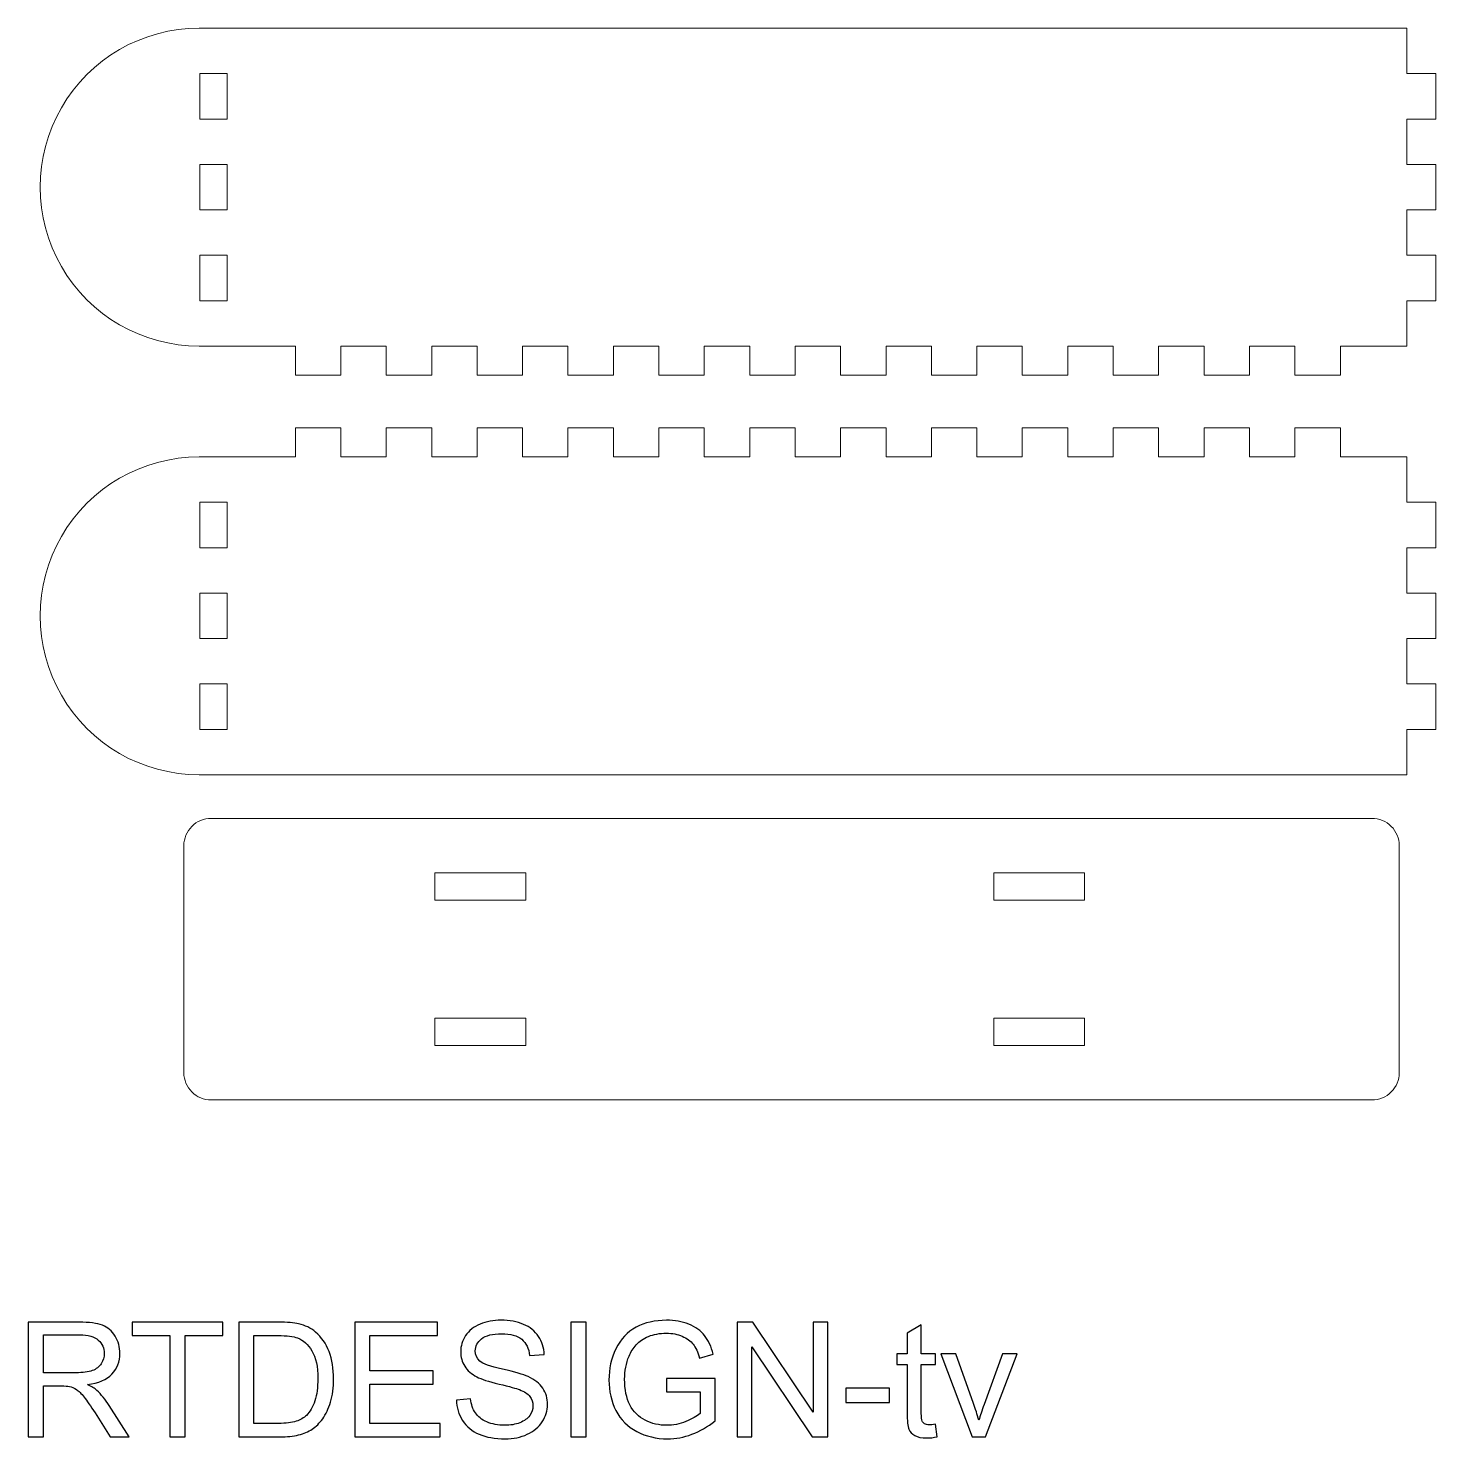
# Model space of a CAD drawing. Header units: millimetres. Extents: x -178 to 178, y -197 to 165.
# Drawn here: x 23.2 to 178.1, y -193.9 to -38.6 of the extents above; entities that cross this region are included whole.
import ezdxf

# ---------------------------------------------------------------- set-up
doc = ezdxf.new("R2010")
doc.units = ezdxf.units.MM
doc.header["$MEASUREMENT"] = 0
doc.layers.add('Calque_par_d_faut', color=7, linetype='Continuous')
doc.layers.add('Plan 1', color=7, linetype='Continuous')

msp = doc.modelspace()

# ---------------------------------------------------------------- linework, layer by layer
at = {"layer": 'Calque_par_d_faut', "color": 1, "lineweight": 9}
for points, knots in [([(42.0455, -38.5772), (35.7934, -38.5772), (30.0162, -41.9126), (26.8901, -47.3272), (26.8901, -47.3272), (23.764, -52.7417), (23.764, -59.4126), (26.8901, -64.8272), (26.8901, -64.8272), (30.0162, -70.2417), (35.7934, -73.5772), (42.0455, -73.5772)], [0, 0, 0, 0, 0.25, 0.25, 0.25, 0.25, 0.5, 0.5, 0.5, 0.5, 1, 1, 1, 1]), ([(42.0455, -38.5772), (42.0455, -38.5772), (174.9455, -38.5772), (174.9455, -38.5772), (174.9455, -38.5772), (174.9455, -38.5772), (174.9455, -43.5772), (174.9455, -43.5772), (174.9455, -43.5772), (174.9455, -43.5772), (178.1455, -43.5772), (178.1455, -43.5772), (178.1455, -43.5772), (178.1455, -43.5772), (178.1455, -48.5772), (178.1455, -48.5772), (178.1455, -48.5772), (178.1455, -48.5772), (174.9455, -48.5772), (174.9455, -48.5772), (174.9455, -48.5772), (174.9455, -48.5772), (174.9455, -53.5772), (174.9455, -53.5772), (174.9455, -53.5772), (174.9455, -53.5772), (178.1455, -53.5772), (178.1455, -53.5772), (178.1455, -53.5772), (178.1455, -53.5772), (178.1455, -58.5772), (178.1455, -58.5772), (178.1455, -58.5772), (178.1455, -58.5772), (174.9455, -58.5772), (174.9455, -58.5772), (174.9455, -58.5772), (174.9455, -58.5772), (174.9455, -63.5772), (174.9455, -63.5772), (174.9455, -63.5772), (174.9455, -63.5772), (178.1455, -63.5772), (178.1455, -63.5772), (178.1455, -63.5772), (178.1455, -63.5772), (178.1455, -68.5772), (178.1455, -68.5772), (178.1455, -68.5772), (178.1455, -68.5772), (174.9455, -68.5772), (174.9455, -68.5772), (174.9455, -68.5772), (174.9455, -68.5772), (174.9455, -73.5772), (174.9455, -73.5772), (174.9455, -73.5772), (174.9455, -73.5772), (167.6455, -73.5772), (167.6455, -73.5772), (167.6455, -73.5772), (167.6455, -73.5772), (167.6455, -76.7772), (167.6455, -76.7772), (167.6455, -76.7772), (167.6455, -76.7772), (162.6455, -76.7772), (162.6455, -76.7772), (162.6455, -76.7772), (162.6455, -76.7772), (162.6455, -73.5772), (162.6455, -73.5772), (162.6455, -73.5772), (162.6455, -73.5772), (157.6455, -73.5772), (157.6455, -73.5772), (157.6455, -73.5772), (157.6455, -73.5772), (157.6455, -76.7772), (157.6455, -76.7772), (157.6455, -76.7772), (157.6455, -76.7772), (152.6455, -76.7772), (152.6455, -76.7772), (152.6455, -76.7772), (152.6455, -76.7772), (152.6455, -73.5772), (152.6455, -73.5772), (152.6455, -73.5772), (152.6455, -73.5772), (147.6455, -73.5772), (147.6455, -73.5772), (147.6455, -73.5772), (147.6455, -73.5772), (147.6455, -76.7772), (147.6455, -76.7772), (147.6455, -76.7772), (147.6455, -76.7772), (142.6455, -76.7772), (142.6455, -76.7772), (142.6455, -76.7772), (142.6455, -76.7772), (142.6455, -73.5772), (142.6455, -73.5772), (142.6455, -73.5772), (142.6455, -73.5772), (137.6455, -73.5772), (137.6455, -73.5772), (137.6455, -73.5772), (137.6455, -73.5772), (137.6455, -76.7772), (137.6455, -76.7772), (137.6455, -76.7772), (137.6455, -76.7772), (132.6455, -76.7772), (132.6455, -76.7772), (132.6455, -76.7772), (132.6455, -76.7772), (132.6455, -73.5772), (132.6455, -73.5772), (132.6455, -73.5772), (132.6455, -73.5772), (127.6455, -73.5772), (127.6455, -73.5772), (127.6455, -73.5772), (127.6455, -73.5772), (127.6455, -76.7772), (127.6455, -76.7772), (127.6455, -76.7772), (127.6455, -76.7772), (122.6455, -76.7772), (122.6455, -76.7772), (122.6455, -76.7772), (122.6455, -76.7772), (122.6455, -73.5772), (122.6455, -73.5772), (122.6455, -73.5772), (122.6455, -73.5772), (117.6455, -73.5772), (117.6455, -73.5772), (117.6455, -73.5772), (117.6455, -73.5772), (117.6455, -76.7772), (117.6455, -76.7772), (117.6455, -76.7772), (117.6455, -76.7772), (112.6455, -76.7772), (112.6455, -76.7772), (112.6455, -76.7772), (112.6455, -76.7772), (112.6455, -73.5772), (112.6455, -73.5772), (112.6455, -73.5772), (112.6455, -73.5772), (107.6455, -73.5772), (107.6455, -73.5772), (107.6455, -73.5772), (107.6455, -73.5772), (107.6455, -76.7772), (107.6455, -76.7772), (107.6455, -76.7772), (107.6455, -76.7772), (102.6455, -76.7772), (102.6455, -76.7772), (102.6455, -76.7772), (102.6455, -76.7772), (102.6455, -73.5772), (102.6455, -73.5772), (102.6455, -73.5772), (102.6455, -73.5772), (97.6455, -73.5772), (97.6455, -73.5772), (97.6455, -73.5772), (97.6455, -73.5772), (97.6455, -76.7772), (97.6455, -76.7772), (97.6455, -76.7772), (97.6455, -76.7772), (92.6455, -76.7772), (92.6455, -76.7772), (92.6455, -76.7772), (92.6455, -76.7772), (92.6455, -73.5772), (92.6455, -73.5772), (92.6455, -73.5772), (92.6455, -73.5772), (87.6455, -73.5772), (87.6455, -73.5772), (87.6455, -73.5772), (87.6455, -73.5772), (87.6455, -76.7772), (87.6455, -76.7772), (87.6455, -76.7772), (87.6455, -76.7772), (82.6455, -76.7772), (82.6455, -76.7772), (82.6455, -76.7772), (82.6455, -76.7772), (82.6455, -73.5772), (82.6455, -73.5772), (82.6455, -73.5772), (82.6455, -73.5772), (77.6455, -73.5772), (77.6455, -73.5772), (77.6455, -73.5772), (77.6455, -73.5772), (77.6455, -76.7772), (77.6455, -76.7772), (77.6455, -76.7772), (77.6455, -76.7772), (72.6455, -76.7772), (72.6455, -76.7772), (72.6455, -76.7772), (72.6455, -76.7772), (72.6455, -73.5772), (72.6455, -73.5772), (72.6455, -73.5772), (72.6455, -73.5772), (67.6455, -73.5772), (67.6455, -73.5772), (67.6455, -73.5772), (67.6455, -73.5772), (67.6455, -76.7772), (67.6455, -76.7772), (67.6455, -76.7772), (67.6455, -76.7772), (62.6455, -76.7772), (62.6455, -76.7772), (62.6455, -76.7772), (62.6455, -76.7772), (62.6455, -73.5772), (62.6455, -73.5772), (62.6455, -73.5772), (62.6455, -73.5772), (57.6455, -73.5772), (57.6455, -73.5772), (57.6455, -73.5772), (57.6455, -73.5772), (57.6455, -76.7772), (57.6455, -76.7772), (57.6455, -76.7772), (57.6455, -76.7772), (52.6455, -76.7772), (52.6455, -76.7772), (52.6455, -76.7772), (52.6455, -76.7772), (52.6455, -73.5772), (52.6455, -73.5772), (52.6455, -73.5772), (52.6455, -73.5772), (42.0455, -73.5772), (42.0455, -73.5772)], [0, 0, 0, 0, 0.015625, 0.015625, 0.015625, 0.015625, 0.03125, 0.03125, 0.03125, 0.03125, 0.046875, 0.046875, 0.046875, 0.046875, 0.0625, 0.0625, 0.0625, 0.0625, 0.078125, 0.078125, 0.078125, 0.078125, 0.09375, 0.09375, 0.09375, 0.09375, 0.109375, 0.109375, 0.109375, 0.109375, 0.125, 0.125, 0.125, 0.125, 0.140625, 0.140625, 0.140625, 0.140625, 0.15625, 0.15625, 0.15625, 0.15625, 0.171875, 0.171875, 0.171875, 0.171875, 0.1875, 0.1875, 0.1875, 0.1875, 0.203125, 0.203125, 0.203125, 0.203125, 0.21875, 0.21875, 0.21875, 0.21875, 0.234375, 0.234375, 0.234375, 0.234375, 0.25, 0.25, 0.25, 0.25, 0.265625, 0.265625, 0.265625, 0.265625, 0.28125, 0.28125, 0.28125, 0.28125, 0.296875, 0.296875, 0.296875, 0.296875, 0.3125, 0.3125, 0.3125, 0.3125, 0.328125, 0.328125, 0.328125, 0.328125, 0.34375, 0.34375, 0.34375, 0.34375, 0.359375, 0.359375, 0.359375, 0.359375, 0.375, 0.375, 0.375, 0.375, 0.390625, 0.390625, 0.390625, 0.390625, 0.40625, 0.40625, 0.40625, 0.40625, 0.421875, 0.421875, 0.421875, 0.421875, 0.4375, 0.4375, 0.4375, 0.4375, 0.453125, 0.453125, 0.453125, 0.453125, 0.46875, 0.46875, 0.46875, 0.46875, 0.484375, 0.484375, 0.484375, 0.484375, 0.5, 0.5, 0.5, 0.5, 0.515625, 0.515625, 0.515625, 0.515625, 0.53125, 0.53125, 0.53125, 0.53125, 0.546875, 0.546875, 0.546875, 0.546875, 0.5625, 0.5625, 0.5625, 0.5625, 0.578125, 0.578125, 0.578125, 0.578125, 0.59375, 0.59375, 0.59375, 0.59375, 0.609375, 0.609375, 0.609375, 0.609375, 0.625, 0.625, 0.625, 0.625, 0.640625, 0.640625, 0.640625, 0.640625, 0.65625, 0.65625, 0.65625, 0.65625, 0.671875, 0.671875, 0.671875, 0.671875, 0.6875, 0.6875, 0.6875, 0.6875, 0.703125, 0.703125, 0.703125, 0.703125, 0.71875, 0.71875, 0.71875, 0.71875, 0.734375, 0.734375, 0.734375, 0.734375, 0.75, 0.75, 0.75, 0.75, 0.765625, 0.765625, 0.765625, 0.765625, 0.78125, 0.78125, 0.78125, 0.78125, 0.796875, 0.796875, 0.796875, 0.796875, 0.8125, 0.8125, 0.8125, 0.8125, 0.828125, 0.828125, 0.828125, 0.828125, 0.84375, 0.84375, 0.84375, 0.84375, 0.859375, 0.859375, 0.859375, 0.859375, 0.875, 0.875, 0.875, 0.875, 0.890625, 0.890625, 0.890625, 0.890625, 0.90625, 0.90625, 0.90625, 0.90625, 0.921875, 0.921875, 0.921875, 0.921875, 0.9375, 0.9375, 0.9375, 0.9375, 0.953125, 0.953125, 0.953125, 0.953125, 0.96875, 0.96875, 0.96875, 0.96875, 1, 1, 1, 1]), ([(45.1455, -48.5772), (45.1455, -48.5772), (45.1455, -43.5772), (45.1455, -43.5772), (45.1455, -43.5772), (45.1455, -43.5772), (42.1455, -43.5772), (42.1455, -43.5772), (42.1455, -43.5772), (42.1455, -43.5772), (42.1455, -48.5772), (42.1455, -48.5772), (42.1455, -48.5772), (42.1455, -48.5772), (45.1455, -48.5772), (45.1455, -48.5772), (45.1455, -48.5772), (45.1455, -48.5772), (45.1455, -48.5772), (45.1455, -48.5772)], [0, 0, 0, 0, 0.16666667, 0.16666667, 0.16666667, 0.16666667, 0.33333333, 0.33333333, 0.33333333, 0.33333333, 0.5, 0.5, 0.5, 0.5, 0.66666667, 0.66666667, 0.66666667, 0.66666667, 1, 1, 1, 1]), ([(45.1455, -58.5772), (45.1455, -58.5772), (45.1455, -53.5772), (45.1455, -53.5772), (45.1455, -53.5772), (45.1455, -53.5772), (42.1455, -53.5772), (42.1455, -53.5772), (42.1455, -53.5772), (42.1455, -53.5772), (42.1455, -58.5772), (42.1455, -58.5772), (42.1455, -58.5772), (42.1455, -58.5772), (45.1455, -58.5772), (45.1455, -58.5772), (45.1455, -58.5772), (45.1455, -58.5772), (45.1455, -58.5772), (45.1455, -58.5772)], [0, 0, 0, 0, 0.16666667, 0.16666667, 0.16666667, 0.16666667, 0.33333333, 0.33333333, 0.33333333, 0.33333333, 0.5, 0.5, 0.5, 0.5, 0.66666667, 0.66666667, 0.66666667, 0.66666667, 1, 1, 1, 1]), ([(45.1455, -68.5772), (45.1455, -68.5772), (45.1455, -63.5772), (45.1455, -63.5772), (45.1455, -63.5772), (45.1455, -63.5772), (42.1455, -63.5772), (42.1455, -63.5772), (42.1455, -63.5772), (42.1455, -63.5772), (42.1455, -68.5772), (42.1455, -68.5772), (42.1455, -68.5772), (42.1455, -68.5772), (45.1455, -68.5772), (45.1455, -68.5772), (45.1455, -68.5772), (45.1455, -68.5772), (45.1455, -68.5772), (45.1455, -68.5772)], [0, 0, 0, 0, 0.16666667, 0.16666667, 0.16666667, 0.16666667, 0.33333333, 0.33333333, 0.33333333, 0.33333333, 0.5, 0.5, 0.5, 0.5, 0.66666667, 0.66666667, 0.66666667, 0.66666667, 1, 1, 1, 1]), ([(42.0455, -120.7772), (42.0455, -120.7772), (174.9455, -120.7772), (174.9455, -120.7772), (174.9455, -120.7772), (174.9455, -120.7772), (174.9455, -115.7772), (174.9455, -115.7772), (174.9455, -115.7772), (174.9455, -115.7772), (178.1455, -115.7772), (178.1455, -115.7772), (178.1455, -115.7772), (178.1455, -115.7772), (178.1455, -110.7772), (178.1455, -110.7772), (178.1455, -110.7772), (178.1455, -110.7772), (174.9455, -110.7772), (174.9455, -110.7772), (174.9455, -110.7772), (174.9455, -110.7772), (174.9455, -105.7772), (174.9455, -105.7772), (174.9455, -105.7772), (174.9455, -105.7772), (178.1455, -105.7772), (178.1455, -105.7772), (178.1455, -105.7772), (178.1455, -105.7772), (178.1455, -100.7772), (178.1455, -100.7772), (178.1455, -100.7772), (178.1455, -100.7772), (174.9455, -100.7772), (174.9455, -100.7772), (174.9455, -100.7772), (174.9455, -100.7772), (174.9455, -95.7772), (174.9455, -95.7772), (174.9455, -95.7772), (174.9455, -95.7772), (178.1455, -95.7772), (178.1455, -95.7772), (178.1455, -95.7772), (178.1455, -95.7772), (178.1455, -90.7772), (178.1455, -90.7772), (178.1455, -90.7772), (178.1455, -90.7772), (174.9455, -90.7772), (174.9455, -90.7772), (174.9455, -90.7772), (174.9455, -90.7772), (174.9455, -85.7772), (174.9455, -85.7772), (174.9455, -85.7772), (174.9455, -85.7772), (167.6455, -85.7772), (167.6455, -85.7772), (167.6455, -85.7772), (167.6455, -85.7772), (167.6455, -82.5772), (167.6455, -82.5772), (167.6455, -82.5772), (167.6455, -82.5772), (162.6455, -82.5772), (162.6455, -82.5772), (162.6455, -82.5772), (162.6455, -82.5772), (162.6455, -85.7772), (162.6455, -85.7772), (162.6455, -85.7772), (162.6455, -85.7772), (157.6455, -85.7772), (157.6455, -85.7772), (157.6455, -85.7772), (157.6455, -85.7772), (157.6455, -82.5772), (157.6455, -82.5772), (157.6455, -82.5772), (157.6455, -82.5772), (152.6455, -82.5772), (152.6455, -82.5772), (152.6455, -82.5772), (152.6455, -82.5772), (152.6455, -85.7772), (152.6455, -85.7772), (152.6455, -85.7772), (152.6455, -85.7772), (147.6455, -85.7772), (147.6455, -85.7772), (147.6455, -85.7772), (147.6455, -85.7772), (147.6455, -82.5772), (147.6455, -82.5772), (147.6455, -82.5772), (147.6455, -82.5772), (142.6455, -82.5772), (142.6455, -82.5772), (142.6455, -82.5772), (142.6455, -82.5772), (142.6455, -85.7772), (142.6455, -85.7772), (142.6455, -85.7772), (142.6455, -85.7772), (137.6455, -85.7772), (137.6455, -85.7772), (137.6455, -85.7772), (137.6455, -85.7772), (137.6455, -82.5772), (137.6455, -82.5772), (137.6455, -82.5772), (137.6455, -82.5772), (132.6455, -82.5772), (132.6455, -82.5772), (132.6455, -82.5772), (132.6455, -82.5772), (132.6455, -85.7772), (132.6455, -85.7772), (132.6455, -85.7772), (132.6455, -85.7772), (127.6455, -85.7772), (127.6455, -85.7772), (127.6455, -85.7772), (127.6455, -85.7772), (127.6455, -82.5772), (127.6455, -82.5772), (127.6455, -82.5772), (127.6455, -82.5772), (122.6455, -82.5772), (122.6455, -82.5772), (122.6455, -82.5772), (122.6455, -82.5772), (122.6455, -85.7772), (122.6455, -85.7772), (122.6455, -85.7772), (122.6455, -85.7772), (117.6455, -85.7772), (117.6455, -85.7772), (117.6455, -85.7772), (117.6455, -85.7772), (117.6455, -82.5772), (117.6455, -82.5772), (117.6455, -82.5772), (117.6455, -82.5772), (112.6455, -82.5772), (112.6455, -82.5772), (112.6455, -82.5772), (112.6455, -82.5772), (112.6455, -85.7772), (112.6455, -85.7772), (112.6455, -85.7772), (112.6455, -85.7772), (107.6455, -85.7772), (107.6455, -85.7772), (107.6455, -85.7772), (107.6455, -85.7772), (107.6455, -82.5772), (107.6455, -82.5772), (107.6455, -82.5772), (107.6455, -82.5772), (102.6455, -82.5772), (102.6455, -82.5772), (102.6455, -82.5772), (102.6455, -82.5772), (102.6455, -85.7772), (102.6455, -85.7772), (102.6455, -85.7772), (102.6455, -85.7772), (97.6455, -85.7772), (97.6455, -85.7772), (97.6455, -85.7772), (97.6455, -85.7772), (97.6455, -82.5772), (97.6455, -82.5772), (97.6455, -82.5772), (97.6455, -82.5772), (92.6455, -82.5772), (92.6455, -82.5772), (92.6455, -82.5772), (92.6455, -82.5772), (92.6455, -85.7772), (92.6455, -85.7772), (92.6455, -85.7772), (92.6455, -85.7772), (87.6455, -85.7772), (87.6455, -85.7772), (87.6455, -85.7772), (87.6455, -85.7772), (87.6455, -82.5772), (87.6455, -82.5772), (87.6455, -82.5772), (87.6455, -82.5772), (82.6455, -82.5772), (82.6455, -82.5772), (82.6455, -82.5772), (82.6455, -82.5772), (82.6455, -85.7772), (82.6455, -85.7772), (82.6455, -85.7772), (82.6455, -85.7772), (77.6455, -85.7772), (77.6455, -85.7772), (77.6455, -85.7772), (77.6455, -85.7772), (77.6455, -82.5772), (77.6455, -82.5772), (77.6455, -82.5772), (77.6455, -82.5772), (72.6455, -82.5772), (72.6455, -82.5772), (72.6455, -82.5772), (72.6455, -82.5772), (72.6455, -85.7772), (72.6455, -85.7772), (72.6455, -85.7772), (72.6455, -85.7772), (67.6455, -85.7772), (67.6455, -85.7772), (67.6455, -85.7772), (67.6455, -85.7772), (67.6455, -82.5772), (67.6455, -82.5772), (67.6455, -82.5772), (67.6455, -82.5772), (62.6455, -82.5772), (62.6455, -82.5772), (62.6455, -82.5772), (62.6455, -82.5772), (62.6455, -85.7772), (62.6455, -85.7772), (62.6455, -85.7772), (62.6455, -85.7772), (57.6455, -85.7772), (57.6455, -85.7772), (57.6455, -85.7772), (57.6455, -85.7772), (57.6455, -82.5772), (57.6455, -82.5772), (57.6455, -82.5772), (57.6455, -82.5772), (52.6455, -82.5772), (52.6455, -82.5772), (52.6455, -82.5772), (52.6455, -82.5772), (52.6455, -85.7772), (52.6455, -85.7772), (52.6455, -85.7772), (52.6455, -85.7772), (42.0455, -85.7772), (42.0455, -85.7772)], [0, 0, 0, 0, 0.015625, 0.015625, 0.015625, 0.015625, 0.03125, 0.03125, 0.03125, 0.03125, 0.046875, 0.046875, 0.046875, 0.046875, 0.0625, 0.0625, 0.0625, 0.0625, 0.078125, 0.078125, 0.078125, 0.078125, 0.09375, 0.09375, 0.09375, 0.09375, 0.109375, 0.109375, 0.109375, 0.109375, 0.125, 0.125, 0.125, 0.125, 0.140625, 0.140625, 0.140625, 0.140625, 0.15625, 0.15625, 0.15625, 0.15625, 0.171875, 0.171875, 0.171875, 0.171875, 0.1875, 0.1875, 0.1875, 0.1875, 0.203125, 0.203125, 0.203125, 0.203125, 0.21875, 0.21875, 0.21875, 0.21875, 0.234375, 0.234375, 0.234375, 0.234375, 0.25, 0.25, 0.25, 0.25, 0.265625, 0.265625, 0.265625, 0.265625, 0.28125, 0.28125, 0.28125, 0.28125, 0.296875, 0.296875, 0.296875, 0.296875, 0.3125, 0.3125, 0.3125, 0.3125, 0.328125, 0.328125, 0.328125, 0.328125, 0.34375, 0.34375, 0.34375, 0.34375, 0.359375, 0.359375, 0.359375, 0.359375, 0.375, 0.375, 0.375, 0.375, 0.390625, 0.390625, 0.390625, 0.390625, 0.40625, 0.40625, 0.40625, 0.40625, 0.421875, 0.421875, 0.421875, 0.421875, 0.4375, 0.4375, 0.4375, 0.4375, 0.453125, 0.453125, 0.453125, 0.453125, 0.46875, 0.46875, 0.46875, 0.46875, 0.484375, 0.484375, 0.484375, 0.484375, 0.5, 0.5, 0.5, 0.5, 0.515625, 0.515625, 0.515625, 0.515625, 0.53125, 0.53125, 0.53125, 0.53125, 0.546875, 0.546875, 0.546875, 0.546875, 0.5625, 0.5625, 0.5625, 0.5625, 0.578125, 0.578125, 0.578125, 0.578125, 0.59375, 0.59375, 0.59375, 0.59375, 0.609375, 0.609375, 0.609375, 0.609375, 0.625, 0.625, 0.625, 0.625, 0.640625, 0.640625, 0.640625, 0.640625, 0.65625, 0.65625, 0.65625, 0.65625, 0.671875, 0.671875, 0.671875, 0.671875, 0.6875, 0.6875, 0.6875, 0.6875, 0.703125, 0.703125, 0.703125, 0.703125, 0.71875, 0.71875, 0.71875, 0.71875, 0.734375, 0.734375, 0.734375, 0.734375, 0.75, 0.75, 0.75, 0.75, 0.765625, 0.765625, 0.765625, 0.765625, 0.78125, 0.78125, 0.78125, 0.78125, 0.796875, 0.796875, 0.796875, 0.796875, 0.8125, 0.8125, 0.8125, 0.8125, 0.828125, 0.828125, 0.828125, 0.828125, 0.84375, 0.84375, 0.84375, 0.84375, 0.859375, 0.859375, 0.859375, 0.859375, 0.875, 0.875, 0.875, 0.875, 0.890625, 0.890625, 0.890625, 0.890625, 0.90625, 0.90625, 0.90625, 0.90625, 0.921875, 0.921875, 0.921875, 0.921875, 0.9375, 0.9375, 0.9375, 0.9375, 0.953125, 0.953125, 0.953125, 0.953125, 0.96875, 0.96875, 0.96875, 0.96875, 1, 1, 1, 1]), ([(42.0455, -120.7772), (35.7934, -120.7772), (30.0162, -117.4417), (26.8901, -112.0272), (26.8901, -112.0272), (23.764, -106.6126), (23.764, -99.9417), (26.8901, -94.5272), (26.8901, -94.5272), (30.0162, -89.1126), (35.7934, -85.7772), (42.0455, -85.7772)], [0, 0, 0, 0, 0.25, 0.25, 0.25, 0.25, 0.5, 0.5, 0.5, 0.5, 1, 1, 1, 1]), ([(45.1455, -90.7772), (45.1455, -90.7772), (45.1455, -95.7772), (45.1455, -95.7772), (45.1455, -95.7772), (45.1455, -95.7772), (42.1455, -95.7772), (42.1455, -95.7772), (42.1455, -95.7772), (42.1455, -95.7772), (42.1455, -90.7772), (42.1455, -90.7772), (42.1455, -90.7772), (42.1455, -90.7772), (45.1455, -90.7772), (45.1455, -90.7772), (45.1455, -90.7772), (45.1455, -90.7772), (45.1455, -90.7772), (45.1455, -90.7772)], [0, 0, 0, 0, 0.16666667, 0.16666667, 0.16666667, 0.16666667, 0.33333333, 0.33333333, 0.33333333, 0.33333333, 0.5, 0.5, 0.5, 0.5, 0.66666667, 0.66666667, 0.66666667, 0.66666667, 1, 1, 1, 1]), ([(45.1455, -100.7772), (45.1455, -100.7772), (45.1455, -105.7772), (45.1455, -105.7772), (45.1455, -105.7772), (45.1455, -105.7772), (42.1455, -105.7772), (42.1455, -105.7772), (42.1455, -105.7772), (42.1455, -105.7772), (42.1455, -100.7772), (42.1455, -100.7772), (42.1455, -100.7772), (42.1455, -100.7772), (45.1455, -100.7772), (45.1455, -100.7772), (45.1455, -100.7772), (45.1455, -100.7772), (45.1455, -100.7772), (45.1455, -100.7772)], [0, 0, 0, 0, 0.16666667, 0.16666667, 0.16666667, 0.16666667, 0.33333333, 0.33333333, 0.33333333, 0.33333333, 0.5, 0.5, 0.5, 0.5, 0.66666667, 0.66666667, 0.66666667, 0.66666667, 1, 1, 1, 1]), ([(45.1455, -110.7772), (45.1455, -110.7772), (45.1455, -115.7772), (45.1455, -115.7772), (45.1455, -115.7772), (45.1455, -115.7772), (42.1455, -115.7772), (42.1455, -115.7772), (42.1455, -115.7772), (42.1455, -115.7772), (42.1455, -110.7772), (42.1455, -110.7772), (42.1455, -110.7772), (42.1455, -110.7772), (45.1455, -110.7772), (45.1455, -110.7772), (45.1455, -110.7772), (45.1455, -110.7772), (45.1455, -110.7772), (45.1455, -110.7772)], [0, 0, 0, 0, 0.16666667, 0.16666667, 0.16666667, 0.16666667, 0.33333333, 0.33333333, 0.33333333, 0.33333333, 0.5, 0.5, 0.5, 0.5, 0.66666667, 0.66666667, 0.66666667, 0.66666667, 1, 1, 1, 1]), ([(43.3715, -156.5772), (42.5764, -156.5777), (41.8136, -156.2623), (41.251, -155.7004), (41.251, -155.7004), (40.6884, -155.1385), (40.3721, -154.3723), (40.3715, -153.5772), (40.3715, -153.5772), (40.3715, -153.5772), (40.3715, -128.5772), (40.3715, -128.5772), (40.3715, -128.5772), (40.371, -127.782), (40.6864, -127.0192), (41.2483, -126.4566), (41.2483, -126.4566), (41.8102, -125.894), (42.5764, -125.5777), (43.3715, -125.5772), (43.3715, -125.5772), (43.3715, -125.5772), (171.1215, -125.5772), (171.1215, -125.5772), (171.1215, -125.5772), (171.9167, -125.5767), (172.6795, -125.892), (173.2421, -126.4539), (173.2421, -126.4539), (173.8047, -127.0158), (174.121, -127.782), (174.1215, -128.5772), (174.1215, -128.5772), (174.1215, -128.5772), (174.1215, -153.5772), (174.1215, -153.5772), (174.1215, -153.5772), (174.1221, -154.3723), (173.8067, -155.1351), (173.2448, -155.6977), (173.2448, -155.6977), (172.6829, -156.2603), (171.9167, -156.5767), (171.1215, -156.5772), (171.1215, -156.5772), (171.1215, -156.5772), (43.3715, -156.5772), (43.3715, -156.5772), (43.3715, -156.5772), (43.3715, -156.5772), (43.3715, -156.5772), (43.3715, -156.5772)], [0, 0, 0, 0, 0.07142857, 0.07142857, 0.07142857, 0.07142857, 0.14285714, 0.14285714, 0.14285714, 0.14285714, 0.21428571, 0.21428571, 0.21428571, 0.21428571, 0.28571429, 0.28571429, 0.28571429, 0.28571429, 0.35714286, 0.35714286, 0.35714286, 0.35714286, 0.42857143, 0.42857143, 0.42857143, 0.42857143, 0.5, 0.5, 0.5, 0.5, 0.57142857, 0.57142857, 0.57142857, 0.57142857, 0.64285714, 0.64285714, 0.64285714, 0.64285714, 0.71428571, 0.71428571, 0.71428571, 0.71428571, 0.78571429, 0.78571429, 0.78571429, 0.78571429, 0.85714286, 0.85714286, 0.85714286, 0.85714286, 1, 1, 1, 1]), ([(77.9965, -134.5772), (77.9965, -134.5772), (67.9965, -134.5772), (67.9965, -134.5772), (67.9965, -134.5772), (67.9965, -134.5772), (67.9965, -131.5772), (67.9965, -131.5772), (67.9965, -131.5772), (67.9965, -131.5772), (77.9965, -131.5772), (77.9965, -131.5772), (77.9965, -131.5772), (77.9965, -131.5772), (77.9965, -134.5772), (77.9965, -134.5772), (77.9965, -134.5772), (77.9965, -134.5772), (77.9965, -134.5772), (77.9965, -134.5772)], [0, 0, 0, 0, 0.16666667, 0.16666667, 0.16666667, 0.16666667, 0.33333333, 0.33333333, 0.33333333, 0.33333333, 0.5, 0.5, 0.5, 0.5, 0.66666667, 0.66666667, 0.66666667, 0.66666667, 1, 1, 1, 1]), ([(139.4965, -134.5772), (139.4965, -134.5772), (129.4965, -134.5772), (129.4965, -134.5772), (129.4965, -134.5772), (129.4965, -134.5772), (129.4965, -131.5772), (129.4965, -131.5772), (129.4965, -131.5772), (129.4965, -131.5772), (139.4965, -131.5772), (139.4965, -131.5772), (139.4965, -131.5772), (139.4965, -131.5772), (139.4965, -134.5772), (139.4965, -134.5772), (139.4965, -134.5772), (139.4965, -134.5772), (139.4965, -134.5772), (139.4965, -134.5772)], [0, 0, 0, 0, 0.16666667, 0.16666667, 0.16666667, 0.16666667, 0.33333333, 0.33333333, 0.33333333, 0.33333333, 0.5, 0.5, 0.5, 0.5, 0.66666667, 0.66666667, 0.66666667, 0.66666667, 1, 1, 1, 1]), ([(77.9965, -150.5772), (77.9965, -150.5772), (67.9965, -150.5772), (67.9965, -150.5772), (67.9965, -150.5772), (67.9965, -150.5772), (67.9965, -147.5772), (67.9965, -147.5772), (67.9965, -147.5772), (67.9965, -147.5772), (77.9965, -147.5772), (77.9965, -147.5772), (77.9965, -147.5772), (77.9965, -147.5772), (77.9965, -150.5772), (77.9965, -150.5772), (77.9965, -150.5772), (77.9965, -150.5772), (77.9965, -150.5772), (77.9965, -150.5772)], [0, 0, 0, 0, 0.16666667, 0.16666667, 0.16666667, 0.16666667, 0.33333333, 0.33333333, 0.33333333, 0.33333333, 0.5, 0.5, 0.5, 0.5, 0.66666667, 0.66666667, 0.66666667, 0.66666667, 1, 1, 1, 1]), ([(139.4965, -150.5772), (139.4965, -150.5772), (129.4965, -150.5772), (129.4965, -150.5772), (129.4965, -150.5772), (129.4965, -150.5772), (129.4965, -147.5772), (129.4965, -147.5772), (129.4965, -147.5772), (129.4965, -147.5772), (139.4965, -147.5772), (139.4965, -147.5772), (139.4965, -147.5772), (139.4965, -147.5772), (139.4965, -150.5772), (139.4965, -150.5772), (139.4965, -150.5772), (139.4965, -150.5772), (139.4965, -150.5772), (139.4965, -150.5772)], [0, 0, 0, 0, 0.16666667, 0.16666667, 0.16666667, 0.16666667, 0.33333333, 0.33333333, 0.33333333, 0.33333333, 0.5, 0.5, 0.5, 0.5, 0.66666667, 0.66666667, 0.66666667, 0.66666667, 1, 1, 1, 1])]:
    msp.add_open_spline(points, degree=3, knots=knots, dxfattribs=at)
at = {"layer": 'Plan 1', "color": 177}
for points, knots in [([(23.244, -193.6758), (23.244, -193.6758), (23.244, -181.0464), (23.244, -181.0464), (23.244, -181.0464), (23.244, -181.0464), (28.8413, -181.0464), (28.8413, -181.0464), (28.8413, -181.0464), (29.9673, -181.0464), (30.8228, -181.1611), (31.4078, -181.3874), (31.4078, -181.3874), (31.9928, -181.6138), (32.4602, -182.0136), (32.8101, -182.5869), (32.8101, -182.5869), (33.1599, -183.1601), (33.3334, -183.7951), (33.3334, -184.4889), (33.3334, -184.4889), (33.3334, -185.3856), (33.0423, -186.1411), (32.4632, -186.7555), (32.4632, -186.7555), (31.884, -187.3699), (30.9903, -187.758), (29.7791, -187.9256), (29.7791, -187.9256), (30.2231, -188.1372), (30.5582, -188.3489), (30.7875, -188.5547), (30.7875, -188.5547), (31.2755, -189.0015), (31.737, -189.563), (32.1692, -190.2362), (32.1692, -190.2362), (32.1692, -190.2362), (34.3535, -193.6758), (34.3535, -193.6758), (34.3535, -193.6758), (34.3535, -193.6758), (32.2662, -193.6758), (32.2662, -193.6758), (32.2662, -193.6758), (32.2662, -193.6758), (30.5964, -191.0476), (30.5964, -191.0476), (30.5964, -191.0476), (30.1113, -190.2862), (29.7086, -189.7071), (29.394, -189.3043), (29.394, -189.3043), (29.0765, -188.9016), (28.7943, -188.6223), (28.5444, -188.4606), (28.5444, -188.4606), (28.2975, -188.3018), (28.0417, -188.1901), (27.783, -188.1255), (27.783, -188.1255), (27.5949, -188.0872), (27.2862, -188.0667), (26.854, -188.0667), (26.854, -188.0667), (26.854, -188.0667), (24.9197, -188.0667), (24.9197, -188.0667), (24.9197, -188.0667), (24.9197, -188.0667), (24.9197, -193.6758), (24.9197, -193.6758), (24.9197, -193.6758), (24.9197, -193.6758), (23.244, -193.6758), (23.244, -193.6758)], [0, 0, 0, 0, 0.05, 0.05, 0.05, 0.05, 0.1, 0.1, 0.1, 0.1, 0.15, 0.15, 0.15, 0.15, 0.2, 0.2, 0.2, 0.2, 0.25, 0.25, 0.25, 0.25, 0.3, 0.3, 0.3, 0.3, 0.35, 0.35, 0.35, 0.35, 0.4, 0.4, 0.4, 0.4, 0.45, 0.45, 0.45, 0.45, 0.5, 0.5, 0.5, 0.5, 0.55, 0.55, 0.55, 0.55, 0.6, 0.6, 0.6, 0.6, 0.65, 0.65, 0.65, 0.65, 0.7, 0.7, 0.7, 0.7, 0.75, 0.75, 0.75, 0.75, 0.8, 0.8, 0.8, 0.8, 0.85, 0.85, 0.85, 0.85, 0.9, 0.9, 0.9, 0.9, 1, 1, 1, 1]), ([(38.8396, -193.6758), (38.8396, -193.6758), (38.8396, -182.5281), (38.8396, -182.5281), (38.8396, -182.5281), (38.8396, -182.5281), (34.6769, -182.5281), (34.6769, -182.5281), (34.6769, -182.5281), (34.6769, -182.5281), (34.6769, -181.0464), (34.6769, -181.0464), (34.6769, -181.0464), (34.6769, -181.0464), (44.6781, -181.0464), (44.6781, -181.0464), (44.6781, -181.0464), (44.6781, -181.0464), (44.6781, -182.5281), (44.6781, -182.5281), (44.6781, -182.5281), (44.6781, -182.5281), (40.5153, -182.5281), (40.5153, -182.5281), (40.5153, -182.5281), (40.5153, -182.5281), (40.5153, -193.6758), (40.5153, -193.6758), (40.5153, -193.6758), (40.5153, -193.6758), (38.8396, -193.6758), (38.8396, -193.6758)], [0, 0, 0, 0, 0.11111111, 0.11111111, 0.11111111, 0.11111111, 0.22222222, 0.22222222, 0.22222222, 0.22222222, 0.33333333, 0.33333333, 0.33333333, 0.33333333, 0.44444444, 0.44444444, 0.44444444, 0.44444444, 0.55555556, 0.55555556, 0.55555556, 0.55555556, 0.66666667, 0.66666667, 0.66666667, 0.66666667, 0.77777778, 0.77777778, 0.77777778, 0.77777778, 1, 1, 1, 1]), ([(46.4038, -193.6758), (46.4038, -193.6758), (46.4038, -181.0464), (46.4038, -181.0464), (46.4038, -181.0464), (46.4038, -181.0464), (50.7547, -181.0464), (50.7547, -181.0464), (50.7547, -181.0464), (51.7366, -181.0464), (52.4862, -181.1052), (53.0036, -181.2257), (53.0036, -181.2257), (53.7268, -181.3933), (54.3442, -181.6961), (54.8557, -182.1312), (54.8557, -182.1312), (55.523, -182.6956), (56.0199, -183.413), (56.3491, -184.289), (56.3491, -184.289), (56.6813, -185.1651), (56.846, -186.1676), (56.846, -187.2935), (56.846, -187.2935), (56.846, -188.2519), (56.7342, -189.1015), (56.5108, -189.8423), (56.5108, -189.8423), (56.2874, -190.5831), (55.9993, -191.1975), (55.6495, -191.6826), (55.6495, -191.6826), (55.2967, -192.1677), (54.9145, -192.5499), (54.4971, -192.8262), (54.4971, -192.8262), (54.0825, -193.1055), (53.5798, -193.3171), (52.9919, -193.4612), (52.9919, -193.4612), (52.401, -193.6052), (51.7248, -193.6758), (50.9605, -193.6758), (50.9605, -193.6758), (50.9605, -193.6758), (46.4038, -193.6758), (46.4038, -193.6758)], [0, 0, 0, 0, 0.07692308, 0.07692308, 0.07692308, 0.07692308, 0.15384615, 0.15384615, 0.15384615, 0.15384615, 0.23076923, 0.23076923, 0.23076923, 0.23076923, 0.30769231, 0.30769231, 0.30769231, 0.30769231, 0.38461538, 0.38461538, 0.38461538, 0.38461538, 0.46153846, 0.46153846, 0.46153846, 0.46153846, 0.53846154, 0.53846154, 0.53846154, 0.53846154, 0.61538462, 0.61538462, 0.61538462, 0.61538462, 0.69230769, 0.69230769, 0.69230769, 0.69230769, 0.76923077, 0.76923077, 0.76923077, 0.76923077, 0.84615385, 0.84615385, 0.84615385, 0.84615385, 1, 1, 1, 1]), ([(59.1773, -193.6758), (59.1773, -193.6758), (59.1773, -181.0464), (59.1773, -181.0464), (59.1773, -181.0464), (59.1773, -181.0464), (68.2965, -181.0464), (68.2965, -181.0464), (68.2965, -181.0464), (68.2965, -181.0464), (68.2965, -182.5281), (68.2965, -182.5281), (68.2965, -182.5281), (68.2965, -182.5281), (60.853, -182.5281), (60.853, -182.5281), (60.853, -182.5281), (60.853, -182.5281), (60.853, -186.4086), (60.853, -186.4086), (60.853, -186.4086), (60.853, -186.4086), (67.8203, -186.4086), (67.8203, -186.4086), (67.8203, -186.4086), (67.8203, -186.4086), (67.8203, -187.8903), (67.8203, -187.8903), (67.8203, -187.8903), (67.8203, -187.8903), (60.853, -187.8903), (60.853, -187.8903), (60.853, -187.8903), (60.853, -187.8903), (60.853, -192.1941), (60.853, -192.1941), (60.853, -192.1941), (60.853, -192.1941), (68.5964, -192.1941), (68.5964, -192.1941), (68.5964, -192.1941), (68.5964, -192.1941), (68.5964, -193.6758), (68.5964, -193.6758), (68.5964, -193.6758), (68.5964, -193.6758), (59.1773, -193.6758), (59.1773, -193.6758)], [0, 0, 0, 0, 0.07692308, 0.07692308, 0.07692308, 0.07692308, 0.15384615, 0.15384615, 0.15384615, 0.15384615, 0.23076923, 0.23076923, 0.23076923, 0.23076923, 0.30769231, 0.30769231, 0.30769231, 0.30769231, 0.38461538, 0.38461538, 0.38461538, 0.38461538, 0.46153846, 0.46153846, 0.46153846, 0.46153846, 0.53846154, 0.53846154, 0.53846154, 0.53846154, 0.61538462, 0.61538462, 0.61538462, 0.61538462, 0.69230769, 0.69230769, 0.69230769, 0.69230769, 0.76923077, 0.76923077, 0.76923077, 0.76923077, 0.84615385, 0.84615385, 0.84615385, 0.84615385, 1, 1, 1, 1]), ([(70.3603, -189.6189), (70.3603, -189.6189), (71.9301, -189.4778), (71.9301, -189.4778), (71.9301, -189.4778), (72.0036, -190.1128), (72.1771, -190.6331), (72.4505, -191.0417), (72.4505, -191.0417), (72.7239, -191.4474), (73.1472, -191.7767), (73.7205, -192.0295), (73.7205, -192.0295), (74.2937, -192.2794), (74.9405, -192.4058), (75.6578, -192.4058), (75.6578, -192.4058), (76.2957, -192.4058), (76.8572, -192.3117), (77.3452, -192.1206), (77.3452, -192.1206), (77.8333, -191.9296), (78.1949, -191.6679), (78.433, -191.3357), (78.433, -191.3357), (78.6711, -191.0035), (78.7916, -190.6419), (78.7916, -190.2539), (78.7916, -190.2539), (78.7916, -189.8599), (78.677, -189.516), (78.4477, -189.2191), (78.4477, -189.2191), (78.2184, -188.9251), (77.8391, -188.6781), (77.31, -188.4753), (77.31, -188.4753), (76.9719, -188.3459), (76.2222, -188.1402), (75.061, -187.8609), (75.061, -187.8609), (73.8998, -187.5816), (73.0884, -187.32), (72.6239, -187.073), (72.6239, -187.073), (72.0213, -186.7555), (71.5744, -186.3616), (71.2804, -185.8941), (71.2804, -185.8941), (70.9835, -185.4267), (70.8365, -184.9005), (70.8365, -184.3214), (70.8365, -184.3214), (70.8365, -183.6805), (71.0188, -183.0837), (71.3804, -182.531), (71.3804, -182.531), (71.742, -181.9754), (72.2682, -181.555), (72.9649, -181.2669), (72.9649, -181.2669), (73.6587, -180.9788), (74.4319, -180.8348), (75.2815, -180.8348), (75.2815, -180.8348), (76.2164, -180.8348), (77.0425, -180.9847), (77.7568, -181.2875), (77.7568, -181.2875), (78.4712, -181.5873), (79.0209, -182.0313), (79.406, -182.6192), (79.406, -182.6192), (79.7912, -183.2042), (79.9969, -183.8686), (80.0263, -184.6095), (80.0263, -184.6095), (80.0263, -184.6095), (78.4212, -184.7329), (78.4212, -184.7329), (78.4212, -184.7329), (78.336, -183.9362), (78.0449, -183.3336), (77.5481, -182.9279), (77.5481, -182.9279), (77.0513, -182.5193), (76.3163, -182.3164), (75.3462, -182.3164), (75.3462, -182.3164), (74.3349, -182.3164), (73.597, -182.5016), (73.1355, -182.872), (73.1355, -182.872), (72.6739, -183.2424), (72.4417, -183.6893), (72.4417, -184.2126), (72.4417, -184.2126), (72.4417, -184.6653), (72.6063, -185.0387), (72.9326, -185.3326), (72.9326, -185.3326), (73.256, -185.6237), (74.0938, -185.9265), (75.452, -186.2322), (75.452, -186.2322), (76.8102, -186.5409), (77.7421, -186.8084), (78.2478, -187.0377), (78.2478, -187.0377), (78.9798, -187.3758), (79.5236, -187.8021), (79.8735, -188.3224), (79.8735, -188.3224), (80.2233, -188.8398), (80.3968, -189.4366), (80.3968, -190.1128), (80.3968, -190.1128), (80.3968, -190.786), (80.2057, -191.4151), (79.8206, -192.0089), (79.8206, -192.0089), (79.4354, -192.6028), (78.8857, -193.0643), (78.1655, -193.3936), (78.1655, -193.3936), (77.4452, -193.7228), (76.6368, -193.8875), (75.7342, -193.8875), (75.7342, -193.8875), (74.5936, -193.8875), (73.6382, -193.7199), (72.8679, -193.3877), (72.8679, -193.3877), (72.0948, -193.0555), (71.4921, -192.5557), (71.0541, -191.8855), (71.0541, -191.8855), (70.6131, -191.2181), (70.3838, -190.4626), (70.3603, -189.6189)], [0, 0, 0, 0, 0.02777778, 0.02777778, 0.02777778, 0.02777778, 0.05555556, 0.05555556, 0.05555556, 0.05555556, 0.08333333, 0.08333333, 0.08333333, 0.08333333, 0.11111111, 0.11111111, 0.11111111, 0.11111111, 0.13888889, 0.13888889, 0.13888889, 0.13888889, 0.16666667, 0.16666667, 0.16666667, 0.16666667, 0.19444444, 0.19444444, 0.19444444, 0.19444444, 0.22222222, 0.22222222, 0.22222222, 0.22222222, 0.25, 0.25, 0.25, 0.25, 0.27777778, 0.27777778, 0.27777778, 0.27777778, 0.30555556, 0.30555556, 0.30555556, 0.30555556, 0.33333333, 0.33333333, 0.33333333, 0.33333333, 0.36111111, 0.36111111, 0.36111111, 0.36111111, 0.38888889, 0.38888889, 0.38888889, 0.38888889, 0.41666667, 0.41666667, 0.41666667, 0.41666667, 0.44444444, 0.44444444, 0.44444444, 0.44444444, 0.47222222, 0.47222222, 0.47222222, 0.47222222, 0.5, 0.5, 0.5, 0.5, 0.52777778, 0.52777778, 0.52777778, 0.52777778, 0.55555556, 0.55555556, 0.55555556, 0.55555556, 0.58333333, 0.58333333, 0.58333333, 0.58333333, 0.61111111, 0.61111111, 0.61111111, 0.61111111, 0.63888889, 0.63888889, 0.63888889, 0.63888889, 0.66666667, 0.66666667, 0.66666667, 0.66666667, 0.69444444, 0.69444444, 0.69444444, 0.69444444, 0.72222222, 0.72222222, 0.72222222, 0.72222222, 0.75, 0.75, 0.75, 0.75, 0.77777778, 0.77777778, 0.77777778, 0.77777778, 0.80555556, 0.80555556, 0.80555556, 0.80555556, 0.83333333, 0.83333333, 0.83333333, 0.83333333, 0.86111111, 0.86111111, 0.86111111, 0.86111111, 0.88888889, 0.88888889, 0.88888889, 0.88888889, 0.91666667, 0.91666667, 0.91666667, 0.91666667, 0.94444444, 0.94444444, 0.94444444, 0.94444444, 1, 1, 1, 1]), ([(82.9544, -193.6758), (82.9544, -193.6758), (82.9544, -181.0464), (82.9544, -181.0464), (82.9544, -181.0464), (82.9544, -181.0464), (84.6301, -181.0464), (84.6301, -181.0464), (84.6301, -181.0464), (84.6301, -181.0464), (84.6301, -193.6758), (84.6301, -193.6758), (84.6301, -193.6758), (84.6301, -193.6758), (82.9544, -193.6758), (82.9544, -193.6758)], [0, 0, 0, 0, 0.2, 0.2, 0.2, 0.2, 0.4, 0.4, 0.4, 0.4, 0.6, 0.6, 0.6, 0.6, 1, 1, 1, 1]), ([(93.4818, -188.7193), (93.4818, -188.7193), (93.4818, -187.2376), (93.4818, -187.2376), (93.4818, -187.2376), (93.4818, -187.2376), (98.8263, -187.2376), (98.8263, -187.2376), (98.8263, -187.2376), (98.8263, -187.2376), (98.8263, -191.9178), (98.8263, -191.9178), (98.8263, -191.9178), (98.0061, -192.5704), (97.1595, -193.0643), (96.2864, -193.3936), (96.2864, -193.3936), (95.4132, -193.7228), (94.5166, -193.8875), (93.5994, -193.8875), (93.5994, -193.8875), (92.3588, -193.8875), (91.2328, -193.6229), (90.2186, -193.0908), (90.2186, -193.0908), (89.2073, -192.5616), (88.44, -191.7914), (87.9256, -190.7889), (87.9256, -190.7889), (87.4082, -189.7835), (87.1495, -188.6605), (87.1495, -187.4228), (87.1495, -187.4228), (87.1495, -186.194), (87.4052, -185.0475), (87.9197, -183.9803), (87.9197, -183.9803), (88.4341, -182.9161), (89.172, -182.1253), (90.1363, -181.6109), (90.1363, -181.6109), (91.1005, -181.0935), (92.2118, -180.8348), (93.47, -180.8348), (93.47, -180.8348), (94.3814, -180.8348), (95.2074, -180.9817), (95.9453, -181.2787), (95.9453, -181.2787), (96.6832, -181.5756), (97.2624, -181.9872), (97.6798, -182.5134), (97.6798, -182.5134), (98.1002, -183.0425), (98.4177, -183.7334), (98.6353, -184.583), (98.6353, -184.583), (98.6353, -184.583), (97.1271, -184.9946), (97.1271, -184.9946), (97.1271, -184.9946), (96.9361, -184.3537), (96.7009, -183.848), (96.4216, -183.4776), (96.4216, -183.4776), (96.1394, -183.1102), (95.7396, -182.8162), (95.2163, -182.5957), (95.2163, -182.5957), (94.6959, -182.3752), (94.1168, -182.2635), (93.4788, -182.2635), (93.4788, -182.2635), (92.7174, -182.2635), (92.0589, -182.3811), (91.5004, -182.6133), (91.5004, -182.6133), (90.9447, -182.8456), (90.4979, -183.1513), (90.1539, -183.5335), (90.1539, -183.5335), (89.8129, -183.9127), (89.5483, -184.3302), (89.3602, -184.7829), (89.3602, -184.7829), (89.0397, -185.5678), (88.8781, -186.4145), (88.8781, -187.3288), (88.8781, -187.3288), (88.8781, -188.4577), (89.0721, -189.4013), (89.4572, -190.1627), (89.4572, -190.1627), (89.8453, -190.9212), (90.4097, -191.4856), (91.1476, -191.8531), (91.1476, -191.8531), (91.8884, -192.2206), (92.6733, -192.4058), (93.5053, -192.4058), (93.5053, -192.4058), (94.2285, -192.4058), (94.934, -192.2647), (95.622, -191.9854), (95.622, -191.9854), (96.3099, -191.7032), (96.8302, -191.4063), (97.1859, -191.0858), (97.1859, -191.0858), (97.1859, -191.0858), (97.1859, -188.7193), (97.1859, -188.7193), (97.1859, -188.7193), (97.1859, -188.7193), (93.4818, -188.7193), (93.4818, -188.7193)], [0, 0, 0, 0, 0.03333333, 0.03333333, 0.03333333, 0.03333333, 0.06666667, 0.06666667, 0.06666667, 0.06666667, 0.1, 0.1, 0.1, 0.1, 0.13333333, 0.13333333, 0.13333333, 0.13333333, 0.16666667, 0.16666667, 0.16666667, 0.16666667, 0.2, 0.2, 0.2, 0.2, 0.23333333, 0.23333333, 0.23333333, 0.23333333, 0.26666667, 0.26666667, 0.26666667, 0.26666667, 0.3, 0.3, 0.3, 0.3, 0.33333333, 0.33333333, 0.33333333, 0.33333333, 0.36666667, 0.36666667, 0.36666667, 0.36666667, 0.4, 0.4, 0.4, 0.4, 0.43333333, 0.43333333, 0.43333333, 0.43333333, 0.46666667, 0.46666667, 0.46666667, 0.46666667, 0.5, 0.5, 0.5, 0.5, 0.53333333, 0.53333333, 0.53333333, 0.53333333, 0.56666667, 0.56666667, 0.56666667, 0.56666667, 0.6, 0.6, 0.6, 0.6, 0.63333333, 0.63333333, 0.63333333, 0.63333333, 0.66666667, 0.66666667, 0.66666667, 0.66666667, 0.7, 0.7, 0.7, 0.7, 0.73333333, 0.73333333, 0.73333333, 0.73333333, 0.76666667, 0.76666667, 0.76666667, 0.76666667, 0.8, 0.8, 0.8, 0.8, 0.83333333, 0.83333333, 0.83333333, 0.83333333, 0.86666667, 0.86666667, 0.86666667, 0.86666667, 0.9, 0.9, 0.9, 0.9, 0.93333333, 0.93333333, 0.93333333, 0.93333333, 1, 1, 1, 1]), ([(101.2751, -193.6758), (101.2751, -193.6758), (101.2751, -181.0464), (101.2751, -181.0464), (101.2751, -181.0464), (101.2751, -181.0464), (102.992, -181.0464), (102.992, -181.0464), (102.992, -181.0464), (102.992, -181.0464), (109.6183, -190.9594), (109.6183, -190.9594), (109.6183, -190.9594), (109.6183, -190.9594), (109.6183, -181.0464), (109.6183, -181.0464), (109.6183, -181.0464), (109.6183, -181.0464), (111.2234, -181.0464), (111.2234, -181.0464), (111.2234, -181.0464), (111.2234, -181.0464), (111.2234, -193.6758), (111.2234, -193.6758), (111.2234, -193.6758), (111.2234, -193.6758), (109.5066, -193.6758), (109.5066, -193.6758), (109.5066, -193.6758), (109.5066, -193.6758), (102.8803, -183.7628), (102.8803, -183.7628), (102.8803, -183.7628), (102.8803, -183.7628), (102.8803, -193.6758), (102.8803, -193.6758), (102.8803, -193.6758), (102.8803, -193.6758), (101.2751, -193.6758), (101.2751, -193.6758)], [0, 0, 0, 0, 0.09090909, 0.09090909, 0.09090909, 0.09090909, 0.18181818, 0.18181818, 0.18181818, 0.18181818, 0.27272727, 0.27272727, 0.27272727, 0.27272727, 0.36363636, 0.36363636, 0.36363636, 0.36363636, 0.45454545, 0.45454545, 0.45454545, 0.45454545, 0.54545455, 0.54545455, 0.54545455, 0.54545455, 0.63636364, 0.63636364, 0.63636364, 0.63636364, 0.72727273, 0.72727273, 0.72727273, 0.72727273, 0.81818182, 0.81818182, 0.81818182, 0.81818182, 1, 1, 1, 1]), ([(123.0797, -192.2912), (123.0797, -192.2912), (123.2913, -193.6611), (123.2913, -193.6611), (123.2913, -193.6611), (122.8562, -193.7522), (122.4653, -193.7993), (122.1242, -193.7993), (122.1242, -193.7993), (121.5627, -193.7993), (121.1276, -193.7111), (120.816, -193.5317), (120.816, -193.5317), (120.5073, -193.3524), (120.2898, -193.1202), (120.1634, -192.8291), (120.1634, -192.8291), (120.037, -192.5381), (119.9752, -191.9266), (119.9752, -190.9947), (119.9752, -190.9947), (119.9752, -190.9947), (119.9752, -185.7207), (119.9752, -185.7207), (119.9752, -185.7207), (119.9752, -185.7207), (118.8287, -185.7207), (118.8287, -185.7207), (118.8287, -185.7207), (118.8287, -185.7207), (118.8287, -184.5213), (118.8287, -184.5213), (118.8287, -184.5213), (118.8287, -184.5213), (119.9752, -184.5213), (119.9752, -184.5213), (119.9752, -184.5213), (119.9752, -184.5213), (119.9752, -182.2576), (119.9752, -182.2576), (119.9752, -182.2576), (119.9752, -182.2576), (121.5275, -181.3257), (121.5275, -181.3257), (121.5275, -181.3257), (121.5275, -181.3257), (121.5275, -184.5213), (121.5275, -184.5213), (121.5275, -184.5213), (121.5275, -184.5213), (123.0797, -184.5213), (123.0797, -184.5213), (123.0797, -184.5213), (123.0797, -184.5213), (123.0797, -185.7207), (123.0797, -185.7207), (123.0797, -185.7207), (123.0797, -185.7207), (121.5275, -185.7207), (121.5275, -185.7207), (121.5275, -185.7207), (121.5275, -185.7207), (121.5275, -191.0829), (121.5275, -191.0829), (121.5275, -191.0829), (121.5275, -191.5268), (121.5539, -191.812), (121.6098, -191.9384), (121.6098, -191.9384), (121.6627, -192.0648), (121.7509, -192.1647), (121.8744, -192.2412), (121.8744, -192.2412), (121.9978, -192.3147), (122.1742, -192.3529), (122.4035, -192.3529), (122.4035, -192.3529), (122.574, -192.3529), (122.8004, -192.3323), (123.0797, -192.2912)], [0, 0, 0, 0, 0.04761905, 0.04761905, 0.04761905, 0.04761905, 0.0952381, 0.0952381, 0.0952381, 0.0952381, 0.14285714, 0.14285714, 0.14285714, 0.14285714, 0.19047619, 0.19047619, 0.19047619, 0.19047619, 0.23809524, 0.23809524, 0.23809524, 0.23809524, 0.28571429, 0.28571429, 0.28571429, 0.28571429, 0.33333333, 0.33333333, 0.33333333, 0.33333333, 0.38095238, 0.38095238, 0.38095238, 0.38095238, 0.42857143, 0.42857143, 0.42857143, 0.42857143, 0.47619048, 0.47619048, 0.47619048, 0.47619048, 0.52380952, 0.52380952, 0.52380952, 0.52380952, 0.57142857, 0.57142857, 0.57142857, 0.57142857, 0.61904762, 0.61904762, 0.61904762, 0.61904762, 0.66666667, 0.66666667, 0.66666667, 0.66666667, 0.71428571, 0.71428571, 0.71428571, 0.71428571, 0.76190476, 0.76190476, 0.76190476, 0.76190476, 0.80952381, 0.80952381, 0.80952381, 0.80952381, 0.85714286, 0.85714286, 0.85714286, 0.85714286, 0.9047619, 0.9047619, 0.9047619, 0.9047619, 1, 1, 1, 1]), ([(24.9197, -186.6203), (24.9197, -186.6203), (28.5062, -186.6203), (28.5062, -186.6203), (28.5062, -186.6203), (29.2706, -186.6203), (29.8644, -186.5409), (30.2936, -186.3822), (30.2936, -186.3822), (30.7228, -186.2263), (31.0491, -185.9735), (31.2696, -185.6237), (31.2696, -185.6237), (31.493, -185.2768), (31.6048, -184.9005), (31.6048, -184.4919), (31.6048, -184.4919), (31.6048, -183.8951), (31.3902, -183.4012), (30.958, -183.0161), (30.958, -183.0161), (30.5258, -182.631), (29.8438, -182.4399), (28.9119, -182.4399), (28.9119, -182.4399), (28.9119, -182.4399), (24.9197, -182.4399), (24.9197, -182.4399), (24.9197, -182.4399), (24.9197, -182.4399), (24.9197, -186.6203), (24.9197, -186.6203)], [0, 0, 0, 0, 0.11111111, 0.11111111, 0.11111111, 0.11111111, 0.22222222, 0.22222222, 0.22222222, 0.22222222, 0.33333333, 0.33333333, 0.33333333, 0.33333333, 0.44444444, 0.44444444, 0.44444444, 0.44444444, 0.55555556, 0.55555556, 0.55555556, 0.55555556, 0.66666667, 0.66666667, 0.66666667, 0.66666667, 0.77777778, 0.77777778, 0.77777778, 0.77777778, 1, 1, 1, 1]), ([(48.0795, -192.1941), (48.0795, -192.1941), (50.7723, -192.1941), (50.7723, -192.1941), (50.7723, -192.1941), (51.6043, -192.1941), (52.2569, -192.1177), (52.7302, -191.9619), (52.7302, -191.9619), (53.2035, -191.8061), (53.5798, -191.5885), (53.8621, -191.3063), (53.8621, -191.3063), (54.256, -190.9094), (54.5647, -190.3744), (54.7852, -189.7041), (54.7852, -189.7041), (55.0056, -189.0339), (55.1174, -188.2225), (55.1174, -187.267), (55.1174, -187.267), (55.1174, -185.9441), (54.8998, -184.927), (54.4677, -184.2155), (54.4677, -184.2155), (54.0355, -183.5041), (53.5093, -183.0278), (52.889, -182.7868), (52.889, -182.7868), (52.4421, -182.6133), (51.7219, -182.5281), (50.7282, -182.5281), (50.7282, -182.5281), (50.7282, -182.5281), (48.0795, -182.5281), (48.0795, -182.5281), (48.0795, -182.5281), (48.0795, -182.5281), (48.0795, -192.1941), (48.0795, -192.1941)], [0, 0, 0, 0, 0.09090909, 0.09090909, 0.09090909, 0.09090909, 0.18181818, 0.18181818, 0.18181818, 0.18181818, 0.27272727, 0.27272727, 0.27272727, 0.27272727, 0.36363636, 0.36363636, 0.36363636, 0.36363636, 0.45454545, 0.45454545, 0.45454545, 0.45454545, 0.54545455, 0.54545455, 0.54545455, 0.54545455, 0.63636364, 0.63636364, 0.63636364, 0.63636364, 0.72727273, 0.72727273, 0.72727273, 0.72727273, 0.81818182, 0.81818182, 0.81818182, 0.81818182, 1, 1, 1, 1]), ([(127.113, -193.6758), (127.113, -193.6758), (123.6588, -184.5213), (123.6588, -184.5213), (123.6588, -184.5213), (123.6588, -184.5213), (125.3198, -184.5213), (125.3198, -184.5213), (125.3198, -184.5213), (125.3198, -184.5213), (127.2777, -190.004), (127.2777, -190.004), (127.2777, -190.004), (127.4893, -190.5949), (127.6863, -191.2093), (127.8656, -191.8472), (127.8656, -191.8472), (128.0038, -191.3651), (128.1949, -190.786), (128.4448, -190.1069), (128.4448, -190.1069), (128.4448, -190.1069), (130.4791, -184.5213), (130.4791, -184.5213), (130.4791, -184.5213), (130.4791, -184.5213), (132.0725, -184.5213), (132.0725, -184.5213), (132.0725, -184.5213), (132.0725, -184.5213), (128.6064, -193.6758), (128.6064, -193.6758), (128.6064, -193.6758), (128.6064, -193.6758), (127.113, -193.6758), (127.113, -193.6758)], [0, 0, 0, 0, 0.1, 0.1, 0.1, 0.1, 0.2, 0.2, 0.2, 0.2, 0.3, 0.3, 0.3, 0.3, 0.4, 0.4, 0.4, 0.4, 0.5, 0.5, 0.5, 0.5, 0.6, 0.6, 0.6, 0.6, 0.7, 0.7, 0.7, 0.7, 0.8, 0.8, 0.8, 0.8, 1, 1, 1, 1]), ([(113.2196, -189.8835), (113.2196, -189.8835), (113.2196, -188.3312), (113.2196, -188.3312), (113.2196, -188.3312), (113.2196, -188.3312), (118.0174, -188.3312), (118.0174, -188.3312), (118.0174, -188.3312), (118.0174, -188.3312), (118.0174, -189.8835), (118.0174, -189.8835), (118.0174, -189.8835), (118.0174, -189.8835), (113.2196, -189.8835), (113.2196, -189.8835)], [0, 0, 0, 0, 0.2, 0.2, 0.2, 0.2, 0.4, 0.4, 0.4, 0.4, 0.6, 0.6, 0.6, 0.6, 1, 1, 1, 1])]:
    msp.add_open_spline(points, degree=3, knots=knots, dxfattribs=at)

doc.saveas('drawing.dxf')
